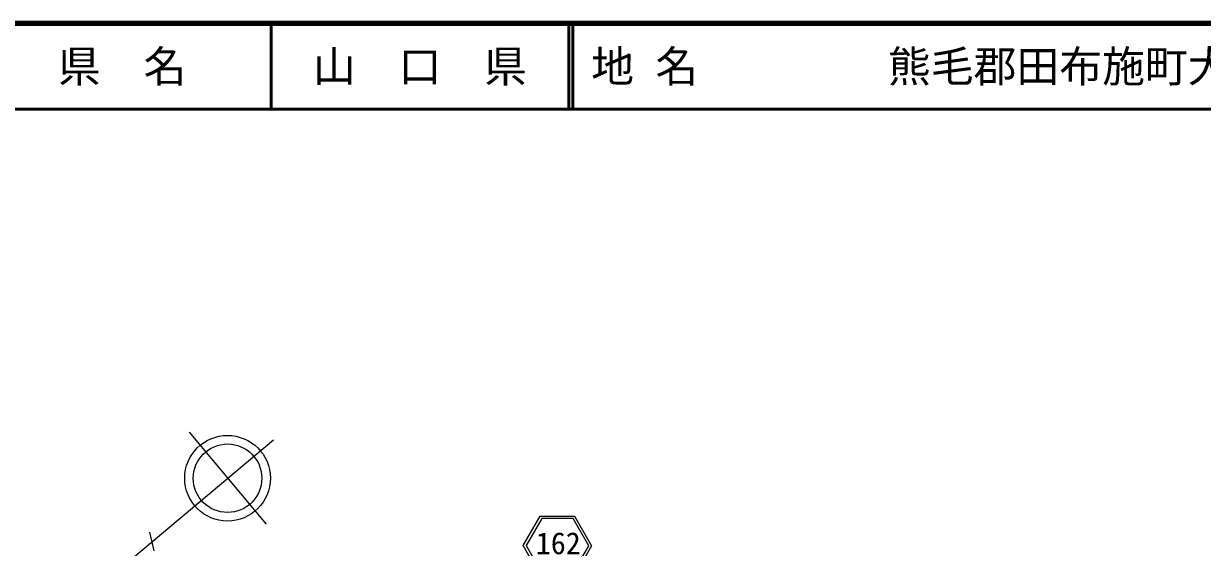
# Model space of a CAD drawing. Units: millimetres, scale not verified. Extents: x 40000 to 680000, y 20000 to 380000.
# Drawn here: x 304115 to 441736, y 318822 to 380000 of the extents above; entities that cross this region are included whole.
import ezdxf
from ezdxf.enums import TextEntityAlignment as Align

# ---------------------------------------------------------------- set-up
doc = ezdxf.new("R2010")
doc.units = ezdxf.units.MM
doc.header["$LTSCALE"] = 1000
for name, color, linetype, lineweight in [('M-BMK-SRVR', 3, 'Continuous', 25), ('M-STR-STRC', 7, 'Continuous', 25), ('M-TTL', 2, 'Continuous', 140), ('M-TTL-LINE', 7, 'Continuous', 50)]:
    doc.layers.add(name, color=color, linetype=linetype, lineweight=lineweight)
doc.layers.add('M-TTL-TXT', color=7, linetype='Continuous')
doc.styles.add('ＭＳ ゴシック', font='')
doc.styles.get('ＭＳ ゴシック').set_extended_font_data('MS Gothic')

msp = doc.modelspace()

# ---------------------------------------------------------------- linework, layer by layer
at = {"layer": 'M-BMK-SRVR'}
for p, q in [((323430, 332266), (332424, 321538)), ((314133, 315338), (333291, 331399)), ((319374, 318426), (318855, 320601))]:
    msp.add_line(p, q, dxfattribs=at)
for radius in [5000, 4000]:
    msp.add_circle((327927, 326902), radius, dxfattribs=at)
at = {"layer": 'M-STR-STRC'}
for p, q in [((362432, 319029), (364433, 322492)), ((364606, 322192), (362778, 319029)), ((364433, 322492), (368433, 322491)), ((368260, 322191), (364606, 322192)), ((370085, 319026), (368260, 322191)), ((368433, 322491), (370432, 319026)), ((364430, 315564), (362432, 319029)), ((362778, 319029), (364604, 315864)), ((368257, 315863), (370085, 319026)), ((370432, 319026), (368430, 315563))]:
    msp.add_line(p, q, dxfattribs=at)
at = {"layer": 'M-TTL'}
msp.add_line((680000, 380000), (40000, 380000), dxfattribs=at)
at = {"layer": 'M-TTL-LINE'}
for p, q in [((333000, 380000), (333000, 370000)), ((367750, 380000), (367750, 370000)), ((368250, 380000), (368250, 370000)), ((40000, 370000), (680000, 370000))]:
    msp.add_line(p, q, dxfattribs=at)

# ---------------------------------------------------------------- texts
at = {"layer": 'M-STR-STRC', "style": 'ＭＳ ゴシック'}
msp.add_text('162', height=2566, rotation=359.975, dxfattribs=at).set_placement((363921, 317261), align=Align.BOTTOM_LEFT)
at = {"layer": 'M-TTL-TXT', "style": 'ＭＳ ゴシック'}
for s, p in [('県\u3000名', (315625, 375000)), ('山\u3000口\u3000県', (350375, 375000))]:
    msp.add_text(s, height=3666, dxfattribs=at).set_placement(p, align=Align.MIDDLE_CENTER)
for s, p in [('地 名', (370380, 375000)), ('熊毛郡田布施町大字上田布施', (405024, 375000))]:
    msp.add_text(s, height=3666, dxfattribs=at).set_placement(p, align=Align.MIDDLE_LEFT)

doc.saveas('drawing.dxf')
